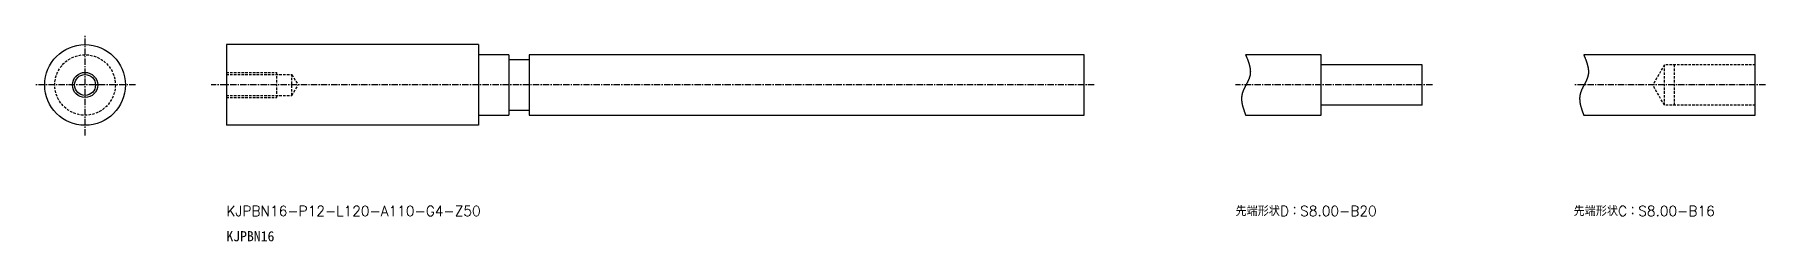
# Model space of a CAD drawing. Extents: x -2269 to -1926, y -869 to -828.
import ezdxf

# ---------------------------------------------------------------- set-up
doc = ezdxf.new("R2010")
doc.units = 0
doc.linetypes.add('CENTER', pattern=[2, 1.25, -0.25, 0.25, -0.25])
doc.linetypes.add('DASHED', pattern=[0.75, 0.5, -0.25])
doc.layers.get('0').update_dxf_attribs({"linetype": 'CONTINUOUS'})
doc.layers.add('CENTER', color=1, linetype='CENTER')
doc.styles.add('ｽﾀｲﾙ1', font='txt.shx', dxfattribs={"bigfont": 'bigfont.shx'})

msp = doc.modelspace()

# ---------------------------------------------------------------- linework, layer by layer
at = {"color": 7, "linetype": 'CONTINUOUS'}
for p, q in [((-2181.37, -830.39), (-2231.37, -830.39)), ((-2231.37, -830.39), (-2231.37, -846.39)), ((-2181.37, -830.39), (-2181.37, -846.39)), ((-2175.37, -832.39), (-2181.37, -832.39)), ((-2175.37, -832.39), (-2175.37, -844.39)), ((-2171.37, -833.39), (-2175.37, -833.39)), ((-2171.37, -832.39), (-2171.37, -844.39)), ((-2061.37, -832.39), (-2171.37, -832.39)), ((-2061.37, -844.39), (-2061.37, -832.39)), ((-2014.37, -832.39), (-2029.37, -832.39)), ((-2014.37, -844.39), (-2014.37, -832.39)), ((-1928.37, -832.39), (-1962.37, -832.39)), ((-1928.37, -844.39), (-1928.37, -832.39)), ((-1994.37, -834.39), (-2014.37, -834.39)), ((-1994.37, -842.39), (-1994.37, -834.39)), ((-2175.37, -843.39), (-2171.37, -843.39)), ((-1994.37, -842.39), (-2014.37, -842.39)), ((-2181.37, -846.39), (-2231.37, -846.39)), ((-2181.37, -844.39), (-2175.37, -844.39)), ((-2171.37, -844.39), (-2061.37, -844.39)), ((-2029.37, -844.39), (-2014.37, -844.39)), ((-1962.37, -844.39), (-1928.37, -844.39))]:
    msp.add_line(p, q, dxfattribs=at)
at = {"color": 3, "linetype": 'DASHED'}
for p, q in [((-2231.37, -835.89), (-2221.37, -835.89)), ((-2231.37, -836.33), (-2218.37, -836.33)), ((-2221.37, -840.89), (-2221.37, -835.89)), ((-2218.37, -836.33), (-2217.17, -838.39)), ((-2218.37, -840.46), (-2218.37, -836.33)), ((-1946.37, -834.39), (-1948.68, -838.39)), ((-1928.37, -834.39), (-1946.37, -834.39)), ((-1946.37, -842.39), (-1946.37, -834.39)), ((-1944.37, -842.39), (-1944.37, -834.39)), ((-2218.37, -840.46), (-2217.17, -838.39)), ((-1946.37, -842.39), (-1948.68, -838.39)), ((-2231.37, -840.46), (-2218.37, -840.46)), ((-2231.37, -840.89), (-2221.37, -840.89)), ((-1928.37, -842.39), (-1946.37, -842.39))]:
    msp.add_line(p, q, dxfattribs=at)
at = {"color": 7}
for points in [[(-2029.37, -832.39, 0), (-2029.34, -832.46, 0), (-2029.31, -832.52, 0), (-2029.29, -832.59, 0), (-2029.26, -832.65, 0), (-2029.24, -832.72, 0), (-2029.21, -832.78, 0), (-2029.18, -832.85, 0), (-2029.16, -832.91, 0), (-2029.13, -832.98, 0), (-2029.11, -833.04, 0), (-2029.08, -833.11, 0), (-2029.05, -833.17, 0), (-2029.03, -833.24, 0), (-2029, -833.3, 0), (-2028.98, -833.37, 0), (-2028.96, -833.43, 0), (-2028.93, -833.5, 0), (-2028.91, -833.56, 0), (-2028.89, -833.63, 0), (-2028.86, -833.69, 0), (-2028.84, -833.76, 0), (-2028.82, -833.82, 0), (-2028.8, -833.89, 0), (-2028.77, -833.95, 0), (-2028.75, -834.01, 0), (-2028.73, -834.08, 0), (-2028.71, -834.14, 0), (-2028.69, -834.21, 0), (-2028.68, -834.27, 0), (-2028.66, -834.34, 0), (-2028.64, -834.4, 0), (-2028.62, -834.47, 0), (-2028.61, -834.53, 0), (-2028.59, -834.59, 0), (-2028.58, -834.66, 0), (-2028.56, -834.72, 0), (-2028.55, -834.78, 0), (-2028.53, -834.85, 0), (-2028.52, -834.91, 0), (-2028.51, -834.98, 0), (-2028.5, -835.04, 0), (-2028.49, -835.1, 0), (-2028.48, -835.17, 0), (-2028.47, -835.23, 0), (-2028.46, -835.29, 0), (-2028.46, -835.36, 0), (-2028.45, -835.42, 0), (-2028.45, -835.48, 0), (-2028.44, -835.55, 0), (-2028.44, -835.61, 0), (-2028.44, -835.67, 0), (-2028.43, -835.73, 0), (-2028.43, -835.8, 0), (-2028.44, -835.86, 0), (-2028.44, -835.92, 0), (-2028.44, -835.98, 0), (-2028.44, -836.05, 0), (-2028.45, -836.11, 0), (-2028.45, -836.17, 0), (-2028.46, -836.23, 0), (-2028.47, -836.29, 0), (-2028.48, -836.36, 0), (-2028.49, -836.42, 0), (-2028.5, -836.48, 0), (-2028.52, -836.54, 0), (-2028.53, -836.6, 0), (-2028.54, -836.66, 0), (-2028.56, -836.72, 0), (-2028.58, -836.78, 0), (-2028.6, -836.85, 0), (-2028.62, -836.91, 0), (-2028.64, -836.97, 0), (-2028.66, -837.03, 0), (-2028.68, -837.09, 0), (-2028.7, -837.15, 0), (-2028.73, -837.21, 0), (-2028.75, -837.27, 0), (-2028.77, -837.33, 0), (-2028.8, -837.39, 0), (-2028.83, -837.45, 0), (-2028.85, -837.51, 0), (-2028.88, -837.57, 0), (-2028.91, -837.63, 0), (-2028.94, -837.69, 0), (-2028.97, -837.75, 0), (-2028.99, -837.81, 0), (-2029.02, -837.87, 0), (-2029.05, -837.93, 0), (-2029.08, -837.99, 0), (-2029.11, -838.05, 0), (-2029.15, -838.11, 0), (-2029.18, -838.17, 0), (-2029.21, -838.23, 0), (-2029.24, -838.29, 0), (-2029.27, -838.35, 0), (-2029.3, -838.41, 0), (-2029.33, -838.47, 0), (-2029.36, -838.53, 0), (-2029.39, -838.59, 0), (-2029.43, -838.65, 0), (-2029.46, -838.71, 0), (-2029.49, -838.77, 0), (-2029.52, -838.83, 0), (-2029.55, -838.89, 0), (-2029.58, -838.95, 0), (-2029.61, -839.01, 0), (-2029.64, -839.07, 0), (-2029.67, -839.13, 0), (-2029.69, -839.19, 0), (-2029.72, -839.25, 0), (-2029.75, -839.31, 0), (-2029.78, -839.37, 0), (-2029.8, -839.43, 0), (-2029.83, -839.49, 0), (-2029.85, -839.55, 0), (-2029.88, -839.61, 0), (-2029.9, -839.67, 0), (-2029.93, -839.73, 0), (-2029.95, -839.79, 0), (-2029.97, -839.85, 0), (-2029.99, -839.91, 0), (-2030.01, -839.98, 0), (-2030.03, -840.04, 0), (-2030.04, -840.1, 0), (-2030.06, -840.16, 0), (-2030.08, -840.22, 0), (-2030.09, -840.28, 0), (-2030.1, -840.35, 0), (-2030.12, -840.41, 0), (-2030.13, -840.47, 0), (-2030.14, -840.53, 0), (-2030.15, -840.59, 0), (-2030.15, -840.65, 0), (-2030.16, -840.72, 0), (-2030.17, -840.78, 0), (-2030.17, -840.84, 0), (-2030.17, -840.9, 0), (-2030.18, -840.97, 0), (-2030.18, -841.03, 0), (-2030.18, -841.09, 0), (-2030.18, -841.16, 0), (-2030.18, -841.22, 0), (-2030.17, -841.28, 0), (-2030.17, -841.35, 0), (-2030.17, -841.41, 0), (-2030.16, -841.47, 0), (-2030.16, -841.54, 0), (-2030.15, -841.6, 0), (-2030.14, -841.66, 0), (-2030.14, -841.73, 0), (-2030.13, -841.79, 0), (-2030.12, -841.86, 0), (-2030.11, -841.92, 0), (-2030.1, -841.99, 0), (-2030.08, -842.05, 0), (-2030.07, -842.11, 0), (-2030.06, -842.18, 0), (-2030.05, -842.24, 0), (-2030.03, -842.31, 0), (-2030.02, -842.37, 0), (-2030, -842.44, 0), (-2029.99, -842.5, 0), (-2029.97, -842.57, 0), (-2029.95, -842.63, 0), (-2029.93, -842.7, 0), (-2029.92, -842.76, 0), (-2029.9, -842.83, 0), (-2029.88, -842.89, 0), (-2029.86, -842.96, 0), (-2029.84, -843.02, 0), (-2029.82, -843.09, 0), (-2029.8, -843.15, 0), (-2029.78, -843.22, 0), (-2029.76, -843.28, 0), (-2029.74, -843.35, 0), (-2029.72, -843.41, 0), (-2029.69, -843.48, 0), (-2029.67, -843.54, 0), (-2029.65, -843.61, 0), (-2029.63, -843.67, 0), (-2029.6, -843.74, 0), (-2029.58, -843.8, 0), (-2029.56, -843.87, 0), (-2029.53, -843.94, 0), (-2029.51, -844, 0), (-2029.49, -844.07, 0), (-2029.46, -844.13, 0), (-2029.44, -844.2, 0), (-2029.41, -844.26, 0), (-2029.39, -844.33, 0), (-2029.37, -844.39, 0)], [(-1962.37, -832.39, 0), (-1962.34, -832.46, 0), (-1962.31, -832.52, 0), (-1962.29, -832.59, 0), (-1962.26, -832.65, 0), (-1962.24, -832.72, 0), (-1962.21, -832.78, 0), (-1962.18, -832.85, 0), (-1962.16, -832.91, 0), (-1962.13, -832.98, 0), (-1962.11, -833.04, 0), (-1962.08, -833.11, 0), (-1962.05, -833.17, 0), (-1962.03, -833.24, 0), (-1962, -833.3, 0), (-1961.98, -833.37, 0), (-1961.96, -833.43, 0), (-1961.93, -833.5, 0), (-1961.91, -833.56, 0), (-1961.89, -833.63, 0), (-1961.86, -833.69, 0), (-1961.84, -833.76, 0), (-1961.82, -833.82, 0), (-1961.8, -833.89, 0), (-1961.77, -833.95, 0), (-1961.75, -834.01, 0), (-1961.73, -834.08, 0), (-1961.71, -834.14, 0), (-1961.69, -834.21, 0), (-1961.68, -834.27, 0), (-1961.66, -834.34, 0), (-1961.64, -834.4, 0), (-1961.62, -834.47, 0), (-1961.61, -834.53, 0), (-1961.59, -834.59, 0), (-1961.58, -834.66, 0), (-1961.56, -834.72, 0), (-1961.55, -834.78, 0), (-1961.53, -834.85, 0), (-1961.52, -834.91, 0), (-1961.51, -834.98, 0), (-1961.5, -835.04, 0), (-1961.49, -835.1, 0), (-1961.48, -835.17, 0), (-1961.47, -835.23, 0), (-1961.46, -835.29, 0), (-1961.46, -835.36, 0), (-1961.45, -835.42, 0), (-1961.45, -835.48, 0), (-1961.44, -835.55, 0), (-1961.44, -835.61, 0), (-1961.44, -835.67, 0), (-1961.43, -835.73, 0), (-1961.43, -835.8, 0), (-1961.44, -835.86, 0), (-1961.44, -835.92, 0), (-1961.44, -835.98, 0), (-1961.44, -836.05, 0), (-1961.45, -836.11, 0), (-1961.45, -836.17, 0), (-1961.46, -836.23, 0), (-1961.47, -836.29, 0), (-1961.48, -836.36, 0), (-1961.49, -836.42, 0), (-1961.5, -836.48, 0), (-1961.52, -836.54, 0), (-1961.53, -836.6, 0), (-1961.54, -836.66, 0), (-1961.56, -836.72, 0), (-1961.58, -836.78, 0), (-1961.6, -836.85, 0), (-1961.62, -836.91, 0), (-1961.64, -836.97, 0), (-1961.66, -837.03, 0), (-1961.68, -837.09, 0), (-1961.7, -837.15, 0), (-1961.73, -837.21, 0), (-1961.75, -837.27, 0), (-1961.77, -837.33, 0), (-1961.8, -837.39, 0), (-1961.83, -837.45, 0), (-1961.85, -837.51, 0), (-1961.88, -837.57, 0), (-1961.91, -837.63, 0), (-1961.94, -837.69, 0), (-1961.97, -837.75, 0), (-1961.99, -837.81, 0), (-1962.02, -837.87, 0), (-1962.05, -837.93, 0), (-1962.08, -837.99, 0), (-1962.11, -838.05, 0), (-1962.15, -838.11, 0), (-1962.18, -838.17, 0), (-1962.21, -838.23, 0), (-1962.24, -838.29, 0), (-1962.27, -838.35, 0), (-1962.3, -838.41, 0), (-1962.33, -838.47, 0), (-1962.36, -838.53, 0), (-1962.39, -838.59, 0), (-1962.43, -838.65, 0), (-1962.46, -838.71, 0), (-1962.49, -838.77, 0), (-1962.52, -838.83, 0), (-1962.55, -838.89, 0), (-1962.58, -838.95, 0), (-1962.61, -839.01, 0), (-1962.64, -839.07, 0), (-1962.67, -839.13, 0), (-1962.69, -839.19, 0), (-1962.72, -839.25, 0), (-1962.75, -839.31, 0), (-1962.78, -839.37, 0), (-1962.8, -839.43, 0), (-1962.83, -839.49, 0), (-1962.85, -839.55, 0), (-1962.88, -839.61, 0), (-1962.9, -839.67, 0), (-1962.93, -839.73, 0), (-1962.95, -839.79, 0), (-1962.97, -839.85, 0), (-1962.99, -839.91, 0), (-1963.01, -839.98, 0), (-1963.03, -840.04, 0), (-1963.04, -840.1, 0), (-1963.06, -840.16, 0), (-1963.08, -840.22, 0), (-1963.09, -840.28, 0), (-1963.1, -840.35, 0), (-1963.12, -840.41, 0), (-1963.13, -840.47, 0), (-1963.14, -840.53, 0), (-1963.15, -840.59, 0), (-1963.15, -840.65, 0), (-1963.16, -840.72, 0), (-1963.17, -840.78, 0), (-1963.17, -840.84, 0), (-1963.17, -840.9, 0), (-1963.18, -840.97, 0), (-1963.18, -841.03, 0), (-1963.18, -841.09, 0), (-1963.18, -841.16, 0), (-1963.18, -841.22, 0), (-1963.17, -841.28, 0), (-1963.17, -841.35, 0), (-1963.17, -841.41, 0), (-1963.16, -841.47, 0), (-1963.16, -841.54, 0), (-1963.15, -841.6, 0), (-1963.14, -841.66, 0), (-1963.14, -841.73, 0), (-1963.13, -841.79, 0), (-1963.12, -841.86, 0), (-1963.11, -841.92, 0), (-1963.1, -841.99, 0), (-1963.08, -842.05, 0), (-1963.07, -842.11, 0), (-1963.06, -842.18, 0), (-1963.05, -842.24, 0), (-1963.03, -842.31, 0), (-1963.02, -842.37, 0), (-1963, -842.44, 0), (-1962.99, -842.5, 0), (-1962.97, -842.57, 0), (-1962.95, -842.63, 0), (-1962.93, -842.7, 0), (-1962.92, -842.76, 0), (-1962.9, -842.83, 0), (-1962.88, -842.89, 0), (-1962.86, -842.96, 0), (-1962.84, -843.02, 0), (-1962.82, -843.09, 0), (-1962.8, -843.15, 0), (-1962.78, -843.22, 0), (-1962.76, -843.28, 0), (-1962.74, -843.35, 0), (-1962.72, -843.41, 0), (-1962.69, -843.48, 0), (-1962.67, -843.54, 0), (-1962.65, -843.61, 0), (-1962.63, -843.67, 0), (-1962.6, -843.74, 0), (-1962.58, -843.8, 0), (-1962.56, -843.87, 0), (-1962.53, -843.94, 0), (-1962.51, -844, 0), (-1962.49, -844.07, 0), (-1962.46, -844.13, 0), (-1962.44, -844.2, 0), (-1962.41, -844.26, 0), (-1962.39, -844.33, 0), (-1962.37, -844.39, 0)]]:
    msp.add_polyline3d(points, dxfattribs=at)
at = {"color": 7, "linetype": 'CONTINUOUS'}
for radius in [8, 2.07]:
    msp.add_circle((-2259.37, -838.39), radius, dxfattribs=at)
at = {"color": 3, "linetype": 'DASHED'}
msp.add_circle((-2259.37, -838.39), 6, dxfattribs=at)
at = {"color": 3, "linetype": 'CONTINUOUS'}
msp.add_circle((-2259.37, -838.39), 2.5, dxfattribs=at)
at = {"layer": 'CENTER', "color": 1, "linetype": 'CENTER'}
for p, q in [((-2259.37, -848.39), (-2259.37, -828.39)), ((-2249.37, -838.39), (-2269.37, -838.39)), ((-2059.37, -838.39), (-2234.37, -838.39)), ((-1992.37, -838.39), (-2031.37, -838.39)), ((-1926.37, -838.39), (-1964.37, -838.39))]:
    msp.add_line(p, q, dxfattribs=at)

# ---------------------------------------------------------------- texts
at = {"color": 7, "linetype": 'CONTINUOUS', "style": 'ｽﾀｲﾙ1'}
for s, p in [('KJPBN16-P12-L120-A110-G4-Z50', (-2231.37, -864.39)), ('先端形状D：S8.00-B20', (-2031.37, -864.39)), ('先端形状C：S8.00-B16', (-1964.37, -864.39))]:
    msp.add_text(s, height=2, dxfattribs=at).set_placement(p)
at = {"color": 7, "linetype": 'CONTINUOUS'}
msp.add_text('KJPBN16', height=2, dxfattribs=at).set_placement((-2231.37, -869.39))

doc.saveas('drawing.dxf')
